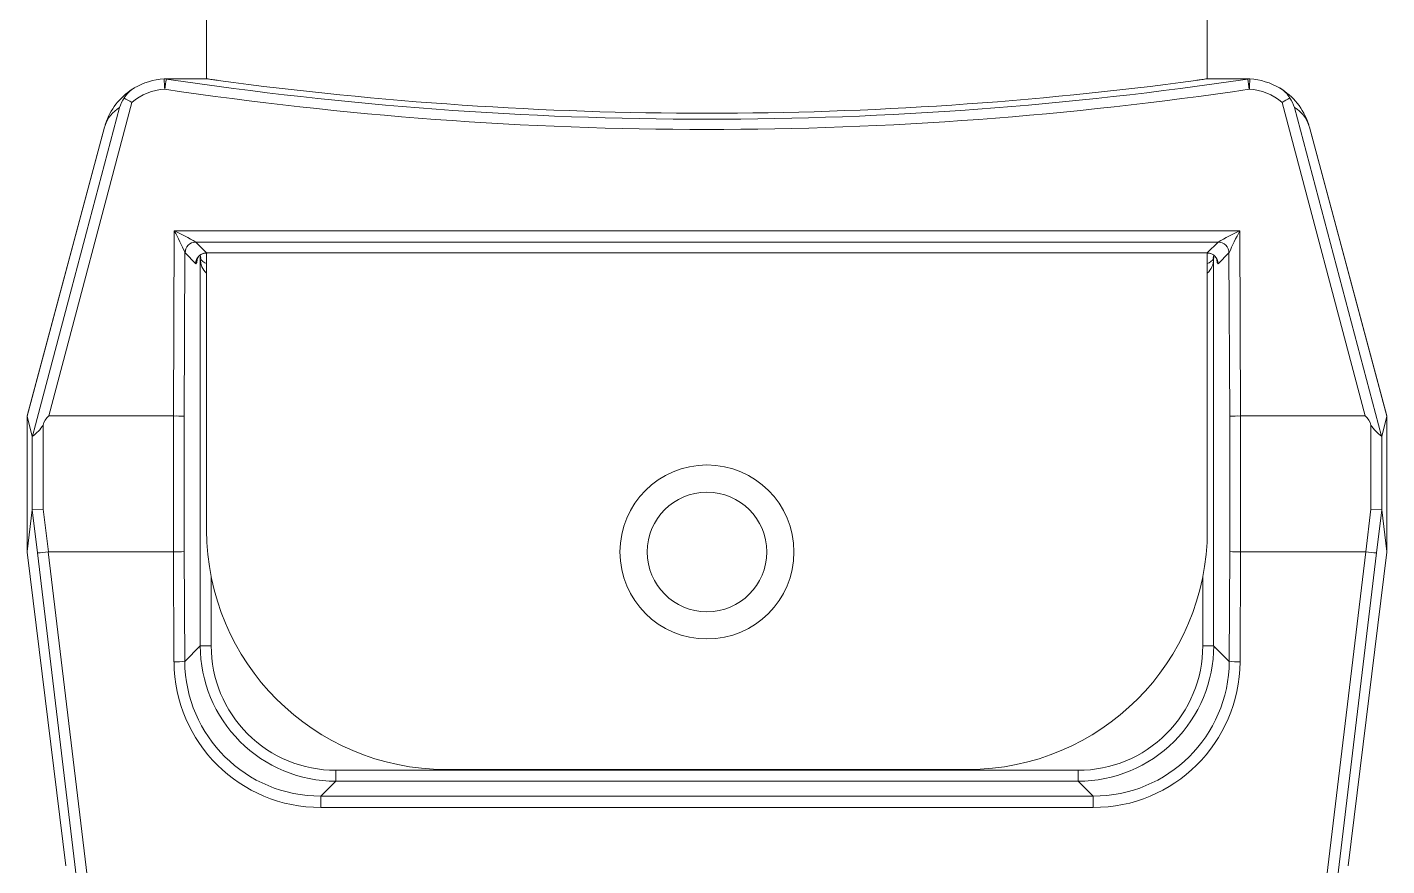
# Model space of a CAD drawing. Extents: x 8 to 113, y 2 to 87.
# Drawn here: x 48.383 to 49.633, y 32.57 to 33.341 of the extents above; entities that cross this region are included whole.
import ezdxf

# ---------------------------------------------------------------- set-up
doc = ezdxf.new("R2010")
doc.units = 0
doc.header["$MEASUREMENT"] = 0
doc.layers.add('OBJECT', color=7, linetype='CONTINUOUS')

msp = doc.modelspace()

# ---------------------------------------------------------------- linework, layer by layer
at = {"layer": 'OBJECT', "linetype": 'Continuous', "lineweight": 15}
for p, q in [((48.5483, 33.4747), (48.5483, 33.2932)), ((49.4683, 33.2932), (49.4683, 33.4747)), ((48.5496, 33.2931), (48.5498, 33.2931)), ((49.467, 33.2931), (49.4668, 33.2931)), ((48.4682, 33.2668), (48.3881, 32.9646)), ((48.4032, 32.9832), (48.4796, 33.2715)), ((49.6134, 32.9832), (49.537, 33.2715)), ((49.5485, 33.2668), (49.6285, 32.9646)), ((48.3833, 32.9832), (48.4545, 33.2488)), ((48.4545, 33.2487), (48.3833, 32.9831)), ((48.4545, 33.2488), (48.4545, 33.2487)), ((49.5622, 33.2488), (49.5621, 33.2487)), ((49.6333, 32.9831), (49.5621, 33.2487)), ((49.5622, 33.2488), (49.6333, 32.9832)), ((48.5186, 33.1535), (48.5178, 32.9832)), ((48.5186, 33.1535), (49.4981, 33.1535)), ((49.4981, 33.1535), (49.4989, 32.9832)), ((49.4782, 33.143), (48.5385, 33.143)), ((48.5483, 33.1332), (48.5385, 33.143)), ((49.4683, 33.1332), (49.4782, 33.143)), ((48.5277, 32.983), (48.5284, 33.1332)), ((48.5285, 33.1331), (48.5384, 33.1232)), ((48.5425, 33.1291), (48.5429, 33.1286)), ((48.5425, 33.1276), (48.5425, 32.7719)), ((48.5429, 33.1286), (48.5427, 33.1282)), ((48.5483, 33.1331), (48.5483, 32.8782)), ((48.5576, 33.1333), (49.4591, 33.1333)), ((48.5576, 33.1333), (49.4591, 33.1333)), ((48.5576, 33.1333), (48.5576, 33.1333)), ((49.4591, 33.1333), (49.4591, 33.1333)), ((49.4683, 32.8782), (49.4683, 33.1331)), ((49.4742, 33.1291), (49.4737, 33.1286)), ((49.4737, 33.1286), (49.4739, 33.1282)), ((49.4741, 33.1276), (49.4741, 32.7719)), ((49.4881, 33.1331), (49.4783, 33.1232)), ((49.4889, 32.983), (49.4882, 33.1332)), ((48.3833, 32.9832), (48.3833, 32.8582)), ((48.3833, 32.9832), (48.3833, 32.9832)), ((48.3833, 32.9831), (48.3834, 32.9831)), ((48.3834, 32.9831), (48.388, 32.9644)), ((48.3834, 32.8586), (48.3834, 32.9831)), ((48.4032, 32.9832), (48.5178, 32.9832)), ((48.5178, 32.9832), (48.5178, 32.9832)), ((48.5178, 32.9832), (48.5178, 32.8582)), ((48.5277, 32.8585), (48.5277, 32.983)), ((49.4889, 32.8585), (49.4889, 32.983)), ((49.4989, 32.9832), (49.4989, 32.8582)), ((49.4989, 32.9832), (49.4989, 32.9832)), ((49.6134, 32.9832), (49.4989, 32.9832)), ((49.6333, 32.9831), (49.6287, 32.9644)), ((49.6333, 32.9832), (49.6333, 32.8582)), ((49.6333, 32.9832), (49.6333, 32.9832)), ((49.6333, 32.9831), (49.6333, 32.9831)), ((49.6333, 32.8586), (49.6333, 32.9831)), ((48.388, 32.9644), (48.3881, 32.9646)), ((48.388, 32.9644), (48.388, 32.8968)), ((48.398, 32.8974), (48.398, 32.9749)), ((49.6187, 32.8974), (49.6187, 32.9749)), ((49.6285, 32.9646), (49.6287, 32.9644)), ((49.6287, 32.9644), (49.6287, 32.8968)), ((48.388, 32.8968), (48.3834, 32.8586)), ((48.398, 32.8974), (48.388, 32.8968)), ((48.388, 32.8968), (48.388, 32.8968)), ((48.388, 32.8968), (48.3928, 32.8573)), ((48.4028, 32.8582), (48.398, 32.8974)), ((49.6139, 32.8582), (49.6187, 32.8974)), ((49.6187, 32.8974), (49.6287, 32.8968)), ((49.6287, 32.8968), (49.6238, 32.8573)), ((49.6287, 32.8968), (49.6287, 32.8968)), ((49.6287, 32.8968), (49.6333, 32.8586)), ((48.3834, 32.8586), (48.3833, 32.8581)), ((48.3833, 32.8582), (48.3833, 32.8581)), ((48.4188, 32.5696), (48.3833, 32.8581)), ((48.3928, 32.8573), (48.4419, 32.4487)), ((48.4028, 32.8582), (48.4027, 32.8582)), ((48.4518, 32.4494), (48.4027, 32.8582)), ((48.5178, 32.8582), (48.4028, 32.8582)), ((48.5178, 32.8582), (48.5178, 32.8582)), ((48.5178, 32.8582), (48.5182, 32.7571)), ((48.5282, 32.7576), (48.5277, 32.8585)), ((49.4885, 32.7576), (49.4889, 32.8585)), ((49.4989, 32.8582), (49.4984, 32.7571)), ((49.4989, 32.8582), (49.6139, 32.8582)), ((49.4989, 32.8582), (49.4989, 32.8582)), ((49.5649, 32.4494), (49.6139, 32.8582)), ((49.6238, 32.8573), (49.5748, 32.4487)), ((49.5979, 32.5696), (49.6333, 32.8581)), ((49.6139, 32.8582), (49.6139, 32.8582)), ((49.6333, 32.8581), (49.6333, 32.8586)), ((49.6333, 32.8582), (49.6333, 32.8581)), ((48.5525, 32.7719), (48.5525, 32.8356)), ((49.4642, 32.7719), (49.4642, 32.8356)), ((48.5425, 32.7719), (48.5282, 32.7576)), ((48.5425, 32.7719), (48.5525, 32.7719)), ((49.4741, 32.7719), (49.4642, 32.7719)), ((49.4741, 32.7719), (49.4885, 32.7576)), ((48.6671, 32.6574), (48.6671, 32.6474)), ((48.6671, 32.6574), (49.3496, 32.6574)), ((48.7683, 32.6582), (49.2483, 32.6582)), ((49.3496, 32.6574), (49.3496, 32.6474)), ((48.6533, 32.6337), (48.6671, 32.6474)), ((49.3496, 32.6474), (48.6671, 32.6474)), ((49.3633, 32.6337), (49.3496, 32.6474)), ((48.6533, 32.6232), (48.6533, 32.6337)), ((48.6533, 32.6337), (49.3633, 32.6337)), ((49.3633, 32.6232), (49.3633, 32.6337)), ((49.3633, 32.6232), (48.6533, 32.6232))]:
    msp.add_line(p, q, dxfattribs=at)
at = {"layer": 'OBJECT', "linetype": 'Continuous', "lineweight": 15, "flags": 128}
for points in [[(49.4672, 33.2932), (49.467, 33.2931), (49.4668, 33.2931)], [(48.548, 33.1331), (48.5507, 33.1332), (48.5576, 33.1333)], [(49.4591, 33.1333), (49.4672, 33.1332), (49.4686, 33.1331)]]:
    msp.add_lwpolyline(points, dxfattribs=at)
at = {"layer": 'OBJECT', "linetype": 'Continuous', "lineweight": 15}
for radius in [0.08, 0.055]:
    msp.add_circle((49.0083, 32.8582), radius, dxfattribs=at)
for centre, radius, start, end in [((48.5124, 33.2332), 0.06, 93.0951, 120.6343), ((47.7192, 33.2432), 0.7916, 2.93, 3.6146), ((48.5097, 33.2838), 0.00937, 80.7621, 93.0915), ((48.834, 33.2374), 0.3275, 170.2245, 171.8778), ((49.0083, 36.6236), 3.3675, 261.5106, 278.4894), ((48.5124, 33.2843), 0.00888, 80.5153, 89.9971), ((48.5483, 33.2832), 0.01, 80.9914, 90), ((48.5483, 33.2845), 0.00872, 81.0334, 89.9972), ((49.0083, 36.6332), 3.3716, 262.3396, 277.6604), ((49.4684, 33.2845), 0.00872, 90.0028, 98.9666), ((49.5042, 33.2843), 0.00888, 90.0029, 99.4847), ((49.507, 33.2838), 0.00937, 86.9085, 99.2379), ((49.1827, 33.2374), 0.3275, 8.1222, 9.7755), ((50.2975, 33.2432), 0.7916, 176.3854, 177.07), ((49.5042, 33.2332), 0.06, 59.3657, 86.9049), ((48.5124, 33.2332), 0.06, 122.7683, 161.9826), ((48.4963, 33.2605), 0.0283, 120.666, 147.6197), ((48.4247, 33.1843), 0.103, 57.818, 62.4618), ((48.5124, 33.2338), 0.05, 93.0951, 131.0152), ((49.0083, 36.6241), 3.3774, 261.5107, 278.4893), ((49.5042, 33.2338), 0.05, 48.9848, 86.9049), ((49.5204, 33.2605), 0.0283, 32.359, 59.3553), ((49.5042, 33.2332), 0.06, 18.0174, 59.3657), ((49.5919, 33.1843), 0.103, 117.5382, 122.182), ((48.4835, 33.241), 0.03, 120.6915, 161.9826), ((49.5332, 33.241), 0.03, 18.0174, 59.3085), ((48.5124, 33.2332), 0.06, 161.9826, 165), ((48.4835, 33.241), 0.03, 161.9826, 165), ((48.4697, 33.2471), 0.015, 161.9859, 168.0099), ((49.547, 33.2471), 0.015, 11.9901, 18.0141), ((49.5042, 33.2332), 0.06, 15, 18.0174), ((49.5332, 33.241), 0.03, 15, 18.0174), ((47.9249, 32.853), 0.6654, 24.9043, 26.8512), ((48.379, 32.8644), 0.3211, 60.2293, 64.2296), ((49.6377, 32.8644), 0.3211, 115.7704, 119.7707), ((50.0918, 32.853), 0.6654, 153.1488, 155.0957), ((48.5385, 33.133), 0.0101, 90.6424, 179.0018), ((48.5386, 33.133), 0.0101, 90.5081, 179.4919), ((48.5387, 33.1435), 0.000515, 230.4602, 243), ((49.4779, 33.1435), 0.000515, 297, 309.5398), ((49.4781, 33.133), 0.0101, 0.5081, 89.4919), ((49.4781, 33.133), 0.0101, 0.9982, 89.3576), ((48.529, 33.1335), 0.000673, 210.695, 223.9234), ((48.5484, 33.1231), 0.0101, 90.5081, 179.4919), ((48.5478, 33.1244), 0.00865, 84.2903, 162.6774), ((48.5604, 33.1276), 0.0179, 180.0154, 227.4935), ((48.5504, 33.1315), 0.00837, 203.1559, 255.6056), ((48.5574, 32.8652), 0.2681, 89.9728, 91.9444), ((49.4592, 32.8652), 0.2681, 88.0556, 90.0272), ((49.4682, 33.1231), 0.0101, 0.5081, 89.4919), ((49.4662, 33.1315), 0.00837, 284.3944, 336.8441), ((49.4562, 33.1276), 0.0179, 312.5065, 359.9846), ((49.4688, 33.1242), 0.00879, 18.4201, 90.7603), ((49.4876, 33.1335), 0.000673, 316.0766, 329.305), ((48.4134, 32.9709), 0.016, 129.7472, 165.486), ((48.5197, 32.8714), 0.1118, 85.8866, 90.9956), ((49.4969, 32.8714), 0.1118, 89.0044, 94.1134), ((49.6032, 32.9709), 0.016, 14.514, 50.2528), ((48.3697, 32.9921), 0.0331, 303.82, 328.7095), ((49.647, 32.9921), 0.0331, 211.2905, 236.18), ((48.7683, 32.8782), 0.22, 180, 270), ((49.2483, 32.8782), 0.22, 270, 0), ((48.3876, 32.9638), 0.1067, 272.8224, 278.1542), ((48.5197, 32.9731), 0.1149, 269.031, 274.0031), ((49.4969, 32.9731), 0.1149, 265.9969, 270.969), ((49.6291, 32.9638), 0.1067, 261.8458, 267.1776), ((48.667, 32.7719), 0.1245, 179.9722, 270.0278), ((48.6669, 32.7718), 0.1144, 179.9258, 270.0742), ((49.3497, 32.7719), 0.1245, 269.9722, 0.0278), ((49.3497, 32.7718), 0.1144, 269.9258, 0.0742), ((48.5202, 32.8149), 0.0578, 268.0795, 277.9802), ((48.653, 32.7579), 0.1347, 180.3672, 270.1598), ((48.6529, 32.7584), 0.1247, 180.356, 270.213), ((49.3638, 32.7584), 0.1247, 269.787, 359.644), ((49.3637, 32.7579), 0.1347, 269.8402, 359.6328), ((49.4965, 32.8149), 0.0578, 262.0198, 271.9205)]:
    msp.add_arc(centre, radius, start, end, dxfattribs=at)
for centre, major_axis, start_param, end_param in [((48.548, 33.1294), (-0.004, 0.0117), 1.295645, 1.497694), ((49.4686, 33.1294), (0.004, 0.0117), 4.785491, 4.989143)]:
    msp.add_ellipse(centre, major_axis=major_axis, ratio=0.411517, start_param=start_param, end_param=end_param, dxfattribs=at)
for points in [[(48.5124, 33.2932), (48.5092, 33.2931)], [(48.5112, 33.293), (48.5139, 33.2931)], [(48.5483, 33.2932), (48.5124, 33.2932)], [(49.4684, 33.2932), (49.5042, 33.2932)], [(49.5055, 33.293), (49.5028, 33.2931)], [(49.5042, 33.2932), (49.5075, 33.2931)], [(48.5427, 33.1282), (48.5425, 33.1291)], [(49.4739, 33.1282), (49.4742, 33.1291)], [(48.3833, 32.9831), (48.3833, 32.9832)], [(49.6333, 32.9832), (49.6333, 32.9831)]]:
    msp.add_open_spline(points, degree=1, dxfattribs=at)
for points, knots in [([(48.5139, 33.2931), (48.5161, 33.2931), (48.5277, 33.2931), (48.5398, 33.2931), (48.5496, 33.2931)], [0, 0, 0, 0, 0.194244, 1, 1, 1, 1]), ([(48.5496, 33.2931), (48.5513, 33.2929), (48.5543, 33.2924), (48.5575, 33.292), (48.5589, 33.2918)], [0, 0, 0, 0, 0.564668, 1, 1, 1, 1]), ([(49.467, 33.2931), (49.4653, 33.2929), (49.4623, 33.2924), (49.4591, 33.292), (49.4578, 33.2918)], [0, 0, 0, 0, 0.564668, 1, 1, 1, 1]), ([(49.5028, 33.2931), (49.5005, 33.2931), (49.4889, 33.2931), (49.4768, 33.2931), (49.467, 33.2931)], [0, 0, 0, 0, 0.194244, 1, 1, 1, 1]), ([(48.4724, 33.2756), (48.4708, 33.2728), (48.4691, 33.2699), (48.4682, 33.2668), (48.4682, 33.2668)], [0, 0, 0, 0, 0.980027, 1, 1, 1, 1]), ([(49.5485, 33.2668), (49.5485, 33.2668), (49.5475, 33.2699), (49.5459, 33.2728), (49.5443, 33.2756)], [0, 0, 0, 0, 0.019973, 1, 1, 1, 1]), ([(48.5384, 33.1232), (48.5386, 33.1232), (48.5391, 33.1232), (48.5394, 33.1258), (48.5396, 33.127)], [0, 0, 0, 0, 0.52125, 1, 1, 1, 1]), ([(48.5425, 33.1291), (48.5425, 33.1287), (48.5425, 33.1282), (48.5425, 33.1276), (48.5425, 33.1276)], [0, 0, 0, 0, 0.91349, 1, 1, 1, 1]), ([(49.4742, 33.1291), (49.4742, 33.1287), (49.4741, 33.1282), (49.4741, 33.1276), (49.4741, 33.1276)], [0, 0, 0, 0, 0.91349, 1, 1, 1, 1]), ([(49.4783, 33.1232), (49.478, 33.1232), (49.4776, 33.1232), (49.4772, 33.1258), (49.477, 33.127)], [0, 0, 0, 0, 0.522641, 1, 1, 1, 1])]:
    msp.add_open_spline(points, degree=3, knots=knots, dxfattribs=at)

doc.saveas('drawing.dxf')
